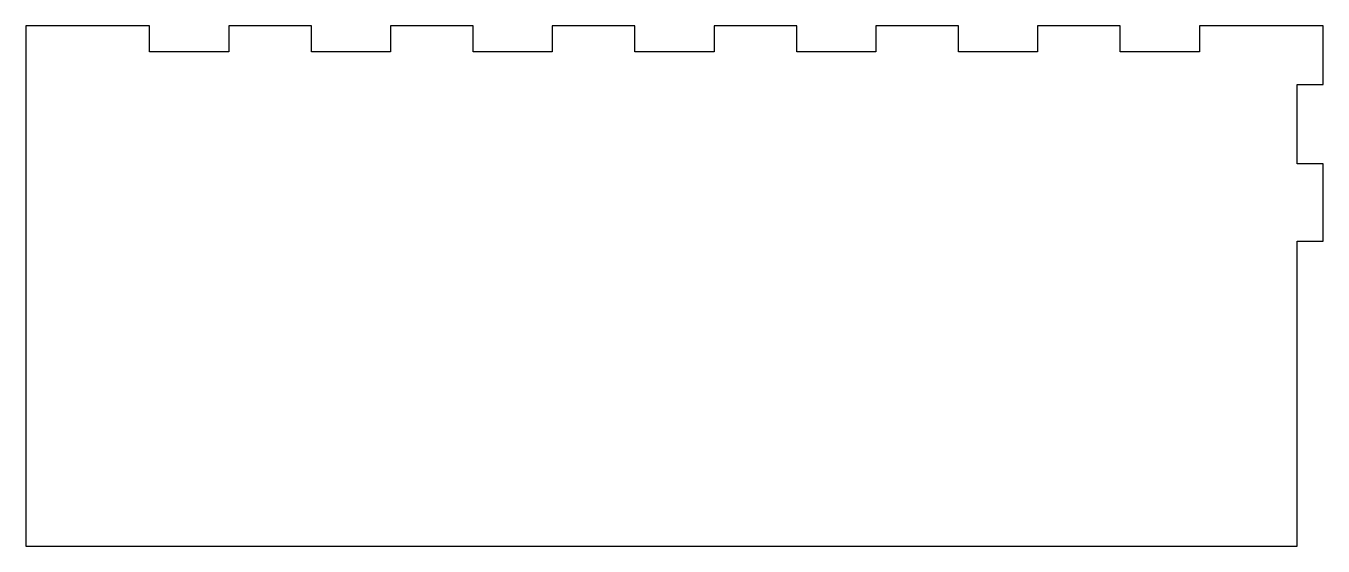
# Model space of a CAD drawing. Header units: millimetres. Extents: x -166 to -16, y 0 to 60.
import ezdxf

# ---------------------------------------------------------------- set-up
doc = ezdxf.new("R2010")
doc.units = ezdxf.units.MM
doc.layers.get('0').update_dxf_attribs({"linetype": 'CONTINUOUS'})

msp = doc.modelspace()

# ---------------------------------------------------------------- linework, layer by layer
msp.add_lwpolyline([(-18.72, -0.28), (-18.72, 34.99), (-15.72, 34.99), (-15.72, 43.97), (-18.72, 43.97), (-18.72, 53.13), (-15.72, 53.13), (-15.72, 59.92), (-30.04, 59.92), (-30.04, 56.92), (-39.21, 56.92), (-39.21, 59.92), (-48.77, 59.92), (-48.77, 56.92), (-57.94, 56.92), (-57.94, 59.92), (-67.5, 59.92), (-67.5, 56.92), (-76.67, 56.92), (-76.67, 59.92), (-86.24, 59.92), (-86.24, 56.92), (-95.4, 56.92), (-95.4, 59.92), (-104.97, 59.92), (-104.97, 56.92), (-114.14, 56.92), (-114.14, 59.92), (-123.7, 59.92), (-123.7, 56.92), (-132.87, 56.92), (-132.87, 59.92), (-142.43, 59.92), (-142.43, 56.92), (-151.6, 56.92), (-151.6, 59.92), (-165.92, 59.92), (-165.92, -0.28)], close=True)

doc.saveas('drawing.dxf')
